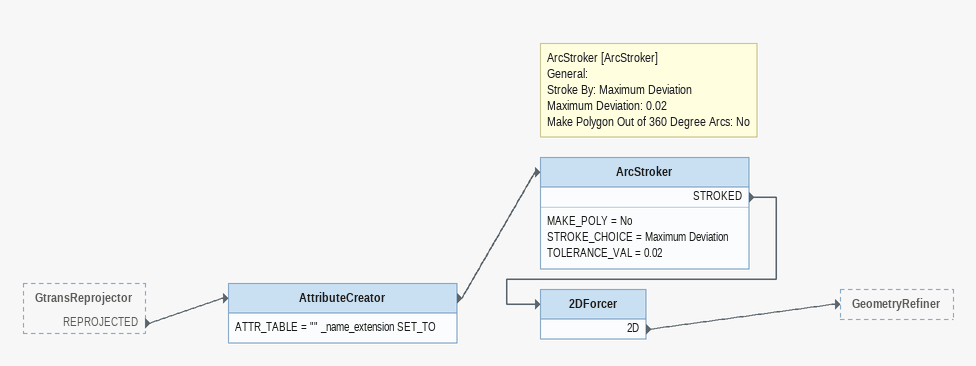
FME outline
GtransReprojector [outside]
    REPROJECTED -> AttributeCreator
AttributeCreator
    ATTR_TABLE = "" _name_extension SET_TO
    -> ArcStroker
Note: ArcStroker [ArcStroker] / General: / Stroke By: Maximum Deviation / Maximum Deviation: 0.02 / Make Polygon Out of 360 Degree Arcs: No
ArcStroker
    MAKE_POLY = No
    STROKE_CHOICE = Maximum Deviation
    TOLERANCE_VAL = 0.02
    STROKED -> 2DForcer
2DForcer
    2D -> GeometryRefiner
